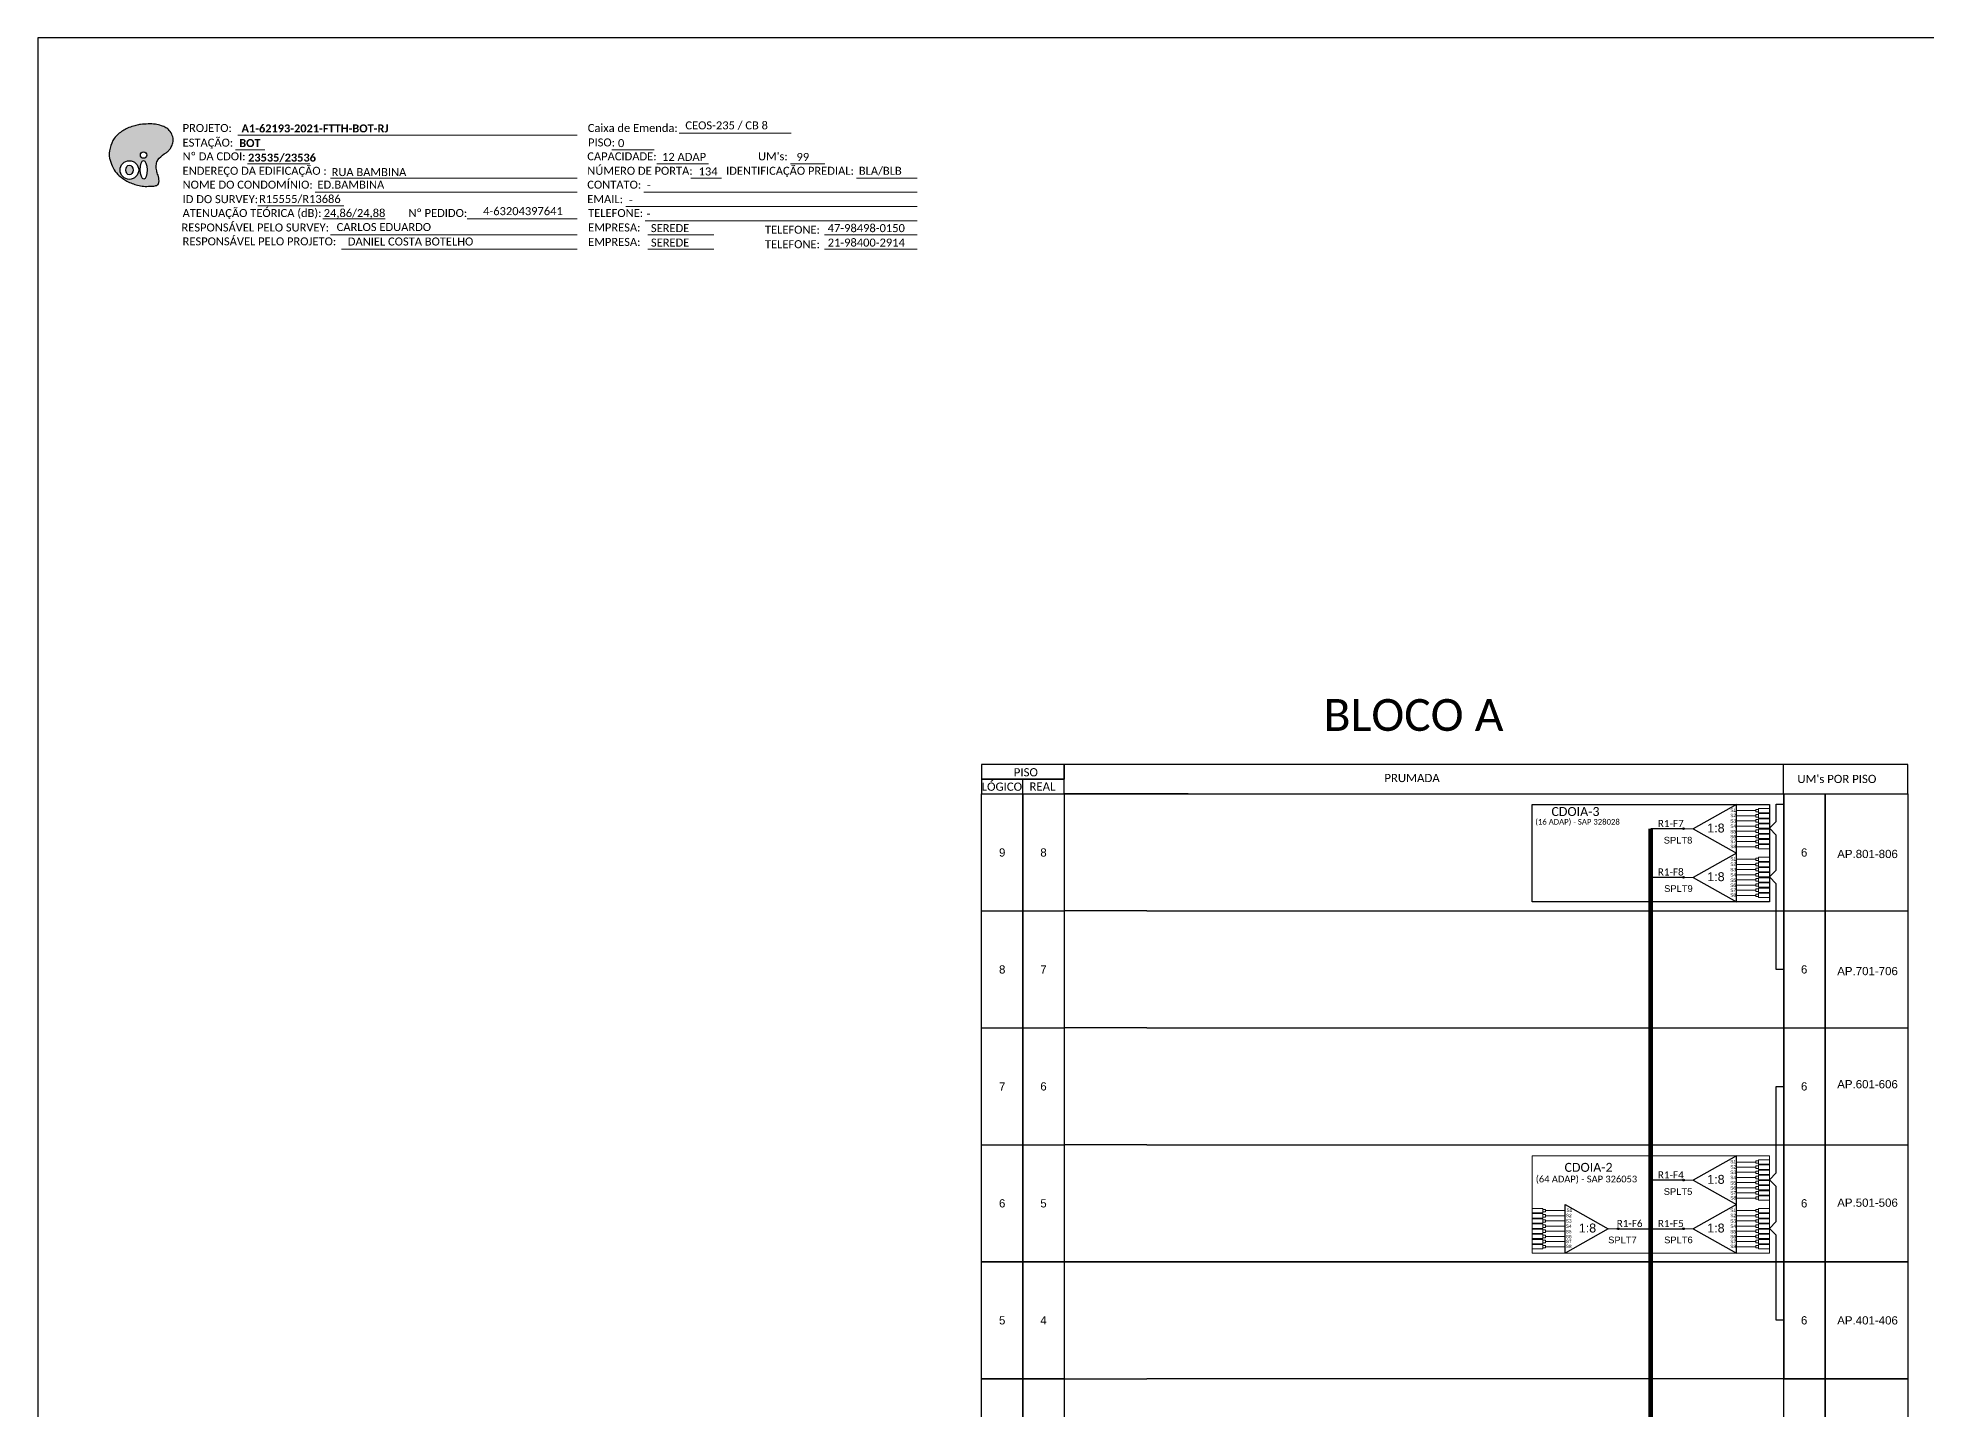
# Paper-space layout 'CDOI-23535-23536' of a CAD drawing. Extents: x 1042 to 2895, y 14 to 608.
# Drawn here: x 2056.8 to 2479.8, y 300.8 to 607.9 of the extents above; entities that cross this region are included whole.
import ezdxf
from ezdxf.enums import TextEntityAlignment as Align

# ---------------------------------------------------------------- set-up
doc = ezdxf.new("R2010")
doc.units = ezdxf.units.DM
doc.header["$MEASUREMENT"] = 0
doc.header["$PDMODE"] = 33
doc.header["$PDSIZE"] = 1e-05
doc.layers.add('cerco área', color=2, linetype='Continuous')
doc.styles.add('ARIAL', font='arial.ttf')
doc.styles.add('WMF-Calibri0', font='calibri.ttf')
doc.styles.add('WMF-Calibri1', font='calibrib.ttf')

# ---------------------------------------------------------------- blocks, each defined once
blk = doc.blocks.new('LEG_64ADAP_ESQ')
blk.add_point((0, 0))
at = {"color": 1, "style": 'WMF-Calibri0', "flags": 4}
blk.add_attdef('CDO', (-4.08, -3.61), '', height=2, dxfattribs=at)
blk.add_attdef('MODELO', text='', height=1.5, dxfattribs=at).set_placement((-1.47, -5.97), align=Align.CENTER)
blk = doc.blocks.new('SPLITTER_')
blk.add_point((0, 0))
at = {"style": 'ARIAL', "flags": 4}
blk.add_attdef('SPLT', (0, -3.26), '', height=1.5, dxfattribs=at)
blk = doc.blocks.new('OI')
h = blk.add_hatch(color=40)
edge = h.paths.add_edge_path()
edge.add_spline(control_points=[(4.35, -0.67), (3.92, -0.99), (3.26, -1.5), (2.81, -2.59), (2.9, -3.5), (3.06, -4.27), (3.31, -4.85), (3.37, -5.39), (3.4, -5.88), (3.2, -6.4), (2.54, -6.61), (1.65, -6.63), (0.55, -6.67), (-0.56, -6.42), (-1.61, -6.14), (-2.77, -5.61), (-3.92, -4.77), (-4.89, -3.7), (-5.34, -2.65), (-5.6, -1.94), (-5.85, -0.96), (-5.71, 0.47), (-5.1, 2.02), (-4.14, 3.02), (-3.3, 3.61), (-2.37, 4.16), (-1.36, 4.44), (-0.56, 4.7), (0.79, 4.85), (2.24, 4.97), (3.79, 4.57), (4.67, 4.21), (5.44, 3.65), (5.76, 2.99), (6.03, 2.21), (6.01, 1.46), (5.72, 0.64), (5.31, 0.08), (4.88, -0.38), (4.51, -0.55), (4.35, -0.67)], knot_values=[0, 0, 0, 0, 1.60434, 2.417191, 3.427595, 4.282808, 4.776746, 5.304182, 5.888771, 6.258406, 6.858137, 7.79129, 8.986195, 10.124242, 11.187857, 12.242908, 13.953784, 15.414161, 16.515391, 17.349188, 17.675853, 19.552021, 21.515531, 22.568638, 23.63245, 24.621084, 25.782718, 26.745347, 27.142653, 29.870543, 31.004649, 31.921532, 32.709589, 33.801391, 34.042471, 35.192333, 35.971461, 36.628871, 37.254359, 37.836911, 37.836911, 37.836911, 37.836911], degree=3, periodic=0)
h.paths.add_polyline_path([(1.13, -0.87, -1), (-0.04, -0.87, -1)], flags=16)
edge = h.paths.add_edge_path(flags=16)
edge.add_ellipse((0.56, -3.59), major_axis=(-0.02, 1.71), ratio=0.361305, start_angle=0, end_angle=360)
h.paths.add_polyline_path([(-0.36, -3.62, -1), (-3.8, -3.62, -1)], flags=16)
edge = h.paths.add_edge_path(flags=0)
edge.add_ellipse((-2.08, -3.62), major_axis=(0, 0.885), ratio=0.758294, start_angle=0, end_angle=360)
at = {"color": 40}
for centre, radius in [((-2.08, -3.62), 1.72), ((0.54, -0.87), 0.587)]:
    blk.add_circle(centre, radius, dxfattribs=at)
blk.add_ellipse((-2.08, -3.62), major_axis=(0, 0.885), ratio=0.758294, start_param=-3.141592653589792, end_param=3.141592653589792, dxfattribs=at)
blk.add_ellipse((0.56, -3.59), major_axis=(-0.02, 1.71), ratio=0.361305, dxfattribs=at)
at = {"color": 40, "start_tangent": (-0.800898, -0.598801), "end_tangent": (-0.800898, -0.598801)}
blk.add_spline([(4.35, -0.67), (3.2, -1.78), (2.9, -2.54), (2.92, -3.55), (3.12, -4.38), (3.28, -4.85), (3.37, -5.37), (3.35, -5.95), (3.2, -6.29), (2.66, -6.55), (1.73, -6.63), (0.54, -6.62), (-0.58, -6.41), (-1.6, -6.11), (-2.56, -5.67), (-3.95, -4.67), (-4.89, -3.56), (-5.37, -2.56), (-5.64, -1.78), (-5.72, -1.46), (-5.63, 0.42), (-4.84, 2.22), (-4.13, 2.99), (-3.27, 3.62), (-2.4, 4.09), (-1.3, 4.47), (-0.37, 4.72), (0.02, 4.77), (2.75, 4.8), (3.85, 4.53), (4.69, 4.16), (5.31, 3.68), (5.85, 2.73), (5.93, 2.5), (5.94, 1.35), (5.67, 0.62), (5.29, 0.08), (4.84, -0.36), (4.35, -0.67)], degree=3, dxfattribs=at)

psp = doc.layouts.new('CDOI-23535-23536')

# ---------------------------------------------------------------- hatches: boundary and pattern name
h = psp.add_hatch(color=3)
h.dxf.hatch_style = 1
edge = h.paths.add_edge_path()
edge.add_arc((2425.39, 430.81), 0.205, 0, 360)
h = psp.add_hatch(color=3)
h.dxf.hatch_style = 1
edge = h.paths.add_edge_path()
edge.add_arc((2425.39, 419.91), 0.205, 0, 360)
h = psp.add_hatch(color=3)
h.dxf.hatch_style = 1
edge = h.paths.add_edge_path()
edge.add_arc((2425.39, 352.12), 0.205, 0, 360)
h = psp.add_hatch(color=3)
h.dxf.hatch_style = 1
edge = h.paths.add_edge_path()
edge.add_arc((2410.79, 341.22), 0.205, 0, 360)
h = psp.add_hatch(color=3)
h.dxf.hatch_style = 1
edge = h.paths.add_edge_path()
edge.add_arc((2425.39, 341.22), 0.205, 0, 360)

# ---------------------------------------------------------------- linework, layer by layer
at = {"color": 0}
for p, q in [((2268.19, 438.58), (2277.44, 438.58)), ((2268.19, 412.39), (2268.19, 438.58)), ((2268.19, 438.58), (2277.44, 438.58)), ((2277.44, 438.58), (2277.44, 412.39)), ((2277.44, 438.58), (2286.7, 438.58)), ((2277.44, 412.39), (2277.44, 438.58)), ((2277.44, 438.58), (2286.7, 438.58)), ((2286.7, 438.58), (2286.7, 412.39)), ((2305.22, 438.58), (2286.7, 438.58)), ((2286.7, 438.58), (2286.7, 412.39)), ((2305.22, 438.58), (2286.7, 438.58)), ((2314.48, 438.58), (2305.22, 438.58)), ((2314.48, 438.58), (2305.22, 438.58)), ((2314.48, 438.58), (2447.86, 438.58)), ((2314.48, 438.58), (2447.86, 438.58)), ((2447.86, 438.58), (2447.86, 412.39)), ((2447.86, 438.58), (2457.12, 438.58)), ((2447.86, 412.39), (2447.86, 438.58)), ((2447.86, 438.58), (2457.12, 438.58)), ((2457.12, 438.58), (2475.64, 438.58)), ((2457.12, 412.39), (2457.12, 438.58)), ((2457.12, 438.58), (2457.12, 412.39)), ((2457.12, 438.58), (2475.64, 438.58)), ((2475.64, 438.58), (2475.64, 412.39)), ((2268.19, 412.39), (2277.44, 412.39)), ((2268.19, 386.19), (2268.19, 412.39)), ((2277.44, 412.39), (2277.44, 386.19)), ((2277.44, 412.39), (2286.7, 412.39)), ((2277.44, 386.19), (2277.44, 412.39)), ((2286.7, 412.39), (2286.7, 386.19)), ((2305.22, 412.39), (2286.7, 412.39)), ((2286.7, 412.39), (2286.7, 386.19)), ((2305.22, 412.39), (2447.86, 412.39)), ((2447.86, 412.39), (2447.86, 386.19)), ((2447.86, 412.39), (2457.12, 412.39)), ((2447.86, 386.19), (2447.86, 412.39)), ((2457.12, 412.39), (2475.64, 412.39)), ((2457.12, 386.19), (2457.12, 412.39)), ((2457.12, 412.39), (2457.12, 386.19)), ((2475.64, 412.39), (2475.64, 384.7)), ((2268.19, 386.19), (2277.44, 386.19)), ((2268.19, 360), (2268.19, 386.19)), ((2277.44, 386.19), (2277.44, 360)), ((2277.44, 386.19), (2286.7, 386.19)), ((2277.44, 360), (2277.44, 386.19)), ((2286.7, 386.19), (2286.7, 360)), ((2305.22, 386.19), (2286.7, 386.19)), ((2286.7, 386.19), (2286.7, 360)), ((2305.22, 386.19), (2447.86, 386.19)), ((2447.86, 386.19), (2447.86, 360)), ((2447.86, 386.19), (2457.12, 386.19)), ((2447.86, 360), (2447.86, 386.19)), ((2457.12, 386.19), (2475.64, 386.19)), ((2457.12, 360), (2457.12, 386.19)), ((2457.12, 386.19), (2457.12, 360)), ((2475.64, 384.7), (2475.64, 358.51)), ((2268.19, 360), (2277.44, 360)), ((2268.19, 333.8), (2268.19, 360)), ((2277.44, 360), (2277.44, 333.8)), ((2277.44, 360), (2286.7, 360)), ((2277.44, 333.8), (2277.44, 360)), ((2286.7, 360), (2286.7, 333.8)), ((2305.22, 360), (2286.7, 360)), ((2286.7, 360), (2286.7, 333.8)), ((2305.22, 360), (2447.86, 360)), ((2447.86, 360), (2447.86, 333.8)), ((2447.86, 360), (2457.12, 360)), ((2447.86, 333.8), (2447.86, 360)), ((2457.12, 360), (2475.64, 360)), ((2457.12, 333.8), (2457.12, 360)), ((2457.12, 360), (2457.12, 333.8)), ((2475.64, 358.51), (2475.64, 332.31)), ((2268.19, 333.8), (2277.44, 333.8)), ((2268.19, 307.61), (2268.19, 333.8)), ((2277.44, 333.8), (2268.19, 333.8)), ((2277.44, 333.8), (2277.44, 307.61)), ((2277.44, 333.8), (2286.7, 333.8)), ((2277.44, 307.61), (2277.44, 333.8)), ((2286.7, 333.8), (2277.44, 333.8)), ((2286.7, 333.8), (2286.7, 307.61)), ((2305.22, 333.8), (2286.7, 333.8)), ((2286.7, 333.8), (2286.7, 307.61)), ((2286.7, 333.8), (2305.22, 333.8)), ((2305.22, 333.8), (2447.86, 333.8)), ((2447.86, 333.8), (2305.22, 333.8)), ((2447.86, 333.8), (2447.86, 307.61)), ((2447.86, 333.8), (2457.12, 333.8)), ((2447.86, 307.61), (2447.86, 333.8)), ((2457.12, 333.8), (2447.86, 333.8)), ((2457.12, 333.8), (2475.64, 333.8)), ((2457.12, 307.61), (2457.12, 333.8)), ((2457.12, 333.8), (2457.12, 307.61)), ((2475.64, 333.8), (2457.12, 333.8)), ((2475.64, 332.31), (2475.64, 306.12)), ((2277.44, 307.61), (2268.19, 307.61)), ((2286.7, 307.61), (2277.44, 307.61)), ((2286.7, 307.61), (2305.22, 307.61)), ((2447.86, 307.61), (2305.22, 307.61)), ((2457.12, 307.61), (2447.86, 307.61)), ((2475.64, 307.61), (2457.12, 307.61))]:
    psp.add_line(p, q, dxfattribs=at)
for points in [[(2056.8, 13.95), (2895.36, 13.95), (2895.36, 607.95), (2056.8, 607.95), (2056.8, 13.95)], [(2286.7, 438.58), (2475.64, 438.58), (2475.64, 445.16), (2286.7, 445.16), (2286.7, 445.16), (2286.7, 441.87)], [(2447.85, 438.58), (2447.85, 445.16)], [(2277.44, 438.58), (2277.44, 441.87)]]:
    psp.add_lwpolyline(points)
at = {"color": 7, "lineweight": 0}
for points in [[(2101.64, 586.1), (2177.61, 586.1)], [(2200.45, 586.59), (2225.58, 586.59)], [(2101.12, 582.82), (2107.67, 582.82)], [(2103.78, 579.75), (2117.73, 579.75)], [(2185.41, 582.86), (2194.89, 582.86)], [(2195.46, 579.75), (2207.07, 579.75)], [(2225.4, 579.75), (2233.06, 579.75)], [(2122.35, 576.52), (2177.61, 576.52)], [(2203.04, 576.52), (2209.98, 576.52)], [(2240.21, 576.52), (2253.77, 576.52)], [(2118.94, 573.4), (2177.61, 573.4)], [(2192.57, 573.4), (2253.8, 573.4)], [(2106.1, 570.34), (2125.34, 570.34)], [(2120.64, 567.37), (2134.58, 567.37)], [(2152.97, 567.38), (2177.46, 567.38)], [(2153.47, 567.38), (2177.62, 567.38)], [(2188.53, 570.17), (2253.8, 570.17)], [(2192.82, 566.93), (2253.8, 566.93)], [(2122.35, 563.82), (2177.61, 563.82)], [(2193.43, 563.82), (2208.22, 563.82)], [(2233.03, 563.82), (2253.8, 563.82)], [(2124.84, 560.58), (2177.61, 560.58)], [(2193.43, 560.58), (2208.22, 560.58)], [(2233.03, 560.58), (2253.8, 560.58)]]:
    psp.add_lwpolyline(points, dxfattribs=at)
for points in [[(2268.19, 441.87), (2286.7, 441.87), (2286.7, 445.16), (2268.19, 445.16)], [(2268.19, 438.58), (2286.7, 438.58), (2286.7, 441.87), (2268.19, 441.87)]]:
    psp.add_lwpolyline(points, close=True)
at = {"color": 1}
for points in [[(2444.65, 414.46), (2444.65, 414.46), (2444.65, 414.46), (2391.52, 414.46), (2391.52, 436.26), (2391.52, 436.26)], [(2437.28, 436.26), (2427.61, 430.81), (2437.28, 425.36), (2437.28, 436.26)], [(2437.28, 425.36), (2427.61, 419.91), (2437.28, 414.46), (2437.28, 425.36)], [(2437.28, 357.57), (2427.61, 352.12), (2437.28, 346.67), (2437.28, 357.57)], [(2398.89, 346.67), (2408.55, 341.22), (2398.89, 335.77), (2398.89, 346.67)], [(2437.28, 346.67), (2427.61, 341.22), (2437.28, 335.77), (2437.28, 346.67)]]:
    psp.add_lwpolyline(points, dxfattribs=at)
psp.add_lwpolyline([(2391.52, 436.26), (2444.65, 436.26), (2444.65, 414.46), (2391.52, 414.46)], close=True, dxfattribs=at)
at = {"color": 3}
for points in [[(2446.21, 422.66), (2446.21, 422.66), (2446.21, 429.38), (2444.65, 430.89), (2446.21, 432.4), (2446.21, 436.3), (2447.87, 436.3)], [(2447.86, 399.29), (2446.21, 399.29), (2446.21, 418.49), (2444.65, 420), (2446.21, 421.5), (2446.21, 422.66)], [(2446.21, 343.97), (2446.21, 343.97), (2446.21, 350.69), (2444.65, 352.2), (2446.21, 353.71), (2446.21, 373.09), (2447.86, 373.09)], [(2447.86, 320.7), (2446.21, 320.7), (2446.21, 339.8), (2444.65, 341.3), (2446.21, 342.81), (2446.21, 343.97)]]:
    psp.add_lwpolyline(points, dxfattribs=at)
at = {"color": 3, "lineweight": 0}
for points in [[(2441.65, 434.85), (2437.28, 434.85)], [(2437.28, 433.69), (2441.65, 433.69)], [(2437.28, 432.54), (2441.65, 432.54)], [(2442.23, 435.34), (2442.23, 434.35)], [(2442.23, 435.34), (2444.65, 435.34)], [(2442.23, 434.35), (2444.65, 434.35)], [(2442.23, 434.19), (2442.23, 433.2)], [(2442.23, 434.19), (2444.65, 434.19)], [(2442.23, 433.2), (2444.65, 433.2)], [(2442.23, 433.03), (2442.23, 432.05)], [(2442.23, 433.03), (2444.65, 433.03)], [(2442.23, 432.05), (2444.65, 432.05)], [(2442.23, 431.88), (2442.23, 430.89)], [(2442.23, 431.88), (2444.65, 431.88)], [(2437.28, 431.39), (2441.65, 431.39)], [(2437.28, 430.23), (2441.65, 430.23)], [(2437.28, 429.08), (2441.65, 429.08)], [(2437.28, 427.93), (2441.65, 427.93)], [(2442.23, 430.89), (2444.65, 430.89)], [(2442.23, 430.73), (2442.23, 429.74)], [(2442.23, 430.73), (2444.65, 430.73)], [(2442.23, 429.74), (2444.65, 429.74)], [(2442.23, 429.57), (2442.23, 428.59)], [(2442.23, 429.57), (2444.65, 429.57)], [(2442.23, 428.59), (2444.65, 428.59)], [(2442.23, 428.42), (2442.23, 427.43)], [(2442.23, 428.42), (2444.65, 428.42)], [(2442.23, 427.43), (2444.65, 427.43)], [(2442.23, 427.27), (2442.23, 426.28)], [(2442.23, 427.27), (2444.65, 427.27)], [(2437.28, 426.77), (2441.65, 426.77)], [(2441.65, 423.95), (2437.28, 423.95)], [(2442.23, 426.28), (2444.65, 426.28)], [(2442.23, 424.44), (2442.23, 423.46)], [(2442.23, 424.44), (2444.65, 424.44)], [(2442.23, 423.46), (2444.65, 423.46)], [(2442.23, 423.29), (2442.23, 422.3)], [(2442.23, 423.29), (2444.65, 423.29)], [(2437.28, 422.8), (2441.65, 422.8)], [(2437.28, 421.64), (2441.65, 421.64)], [(2437.28, 420.49), (2441.65, 420.49)], [(2437.28, 419.34), (2441.65, 419.34)], [(2442.23, 422.3), (2444.65, 422.3)], [(2442.23, 422.14), (2442.23, 421.15)], [(2442.23, 422.14), (2444.65, 422.14)], [(2442.23, 421.15), (2444.65, 421.15)], [(2442.23, 420.98), (2442.23, 420)], [(2442.23, 420.98), (2444.65, 420.98)], [(2442.23, 420), (2444.65, 420)], [(2442.23, 419.83), (2442.23, 418.84)], [(2442.23, 419.83), (2444.65, 419.83)], [(2442.23, 418.84), (2444.65, 418.84)], [(2437.28, 418.18), (2441.65, 418.18)], [(2437.28, 417.03), (2441.65, 417.03)], [(2437.28, 415.88), (2441.65, 415.88)], [(2442.23, 418.68), (2442.23, 417.69)], [(2442.23, 418.68), (2444.65, 418.68)], [(2442.23, 417.69), (2444.65, 417.69)], [(2442.23, 417.52), (2442.23, 416.54)], [(2442.23, 417.52), (2444.65, 417.52)], [(2442.23, 416.54), (2444.65, 416.54)], [(2442.23, 416.37), (2442.23, 415.38)], [(2442.23, 416.37), (2444.65, 416.37)], [(2442.23, 415.38), (2444.65, 415.38)], [(2441.65, 356.15), (2437.28, 356.15)], [(2442.23, 356.65), (2442.23, 355.66)], [(2442.23, 356.65), (2444.65, 356.65)], [(2442.23, 355.66), (2444.65, 355.66)], [(2442.23, 355.49), (2442.23, 354.51)], [(2442.23, 355.49), (2444.65, 355.49)], [(2437.28, 355), (2441.65, 355)], [(2437.28, 353.85), (2441.65, 353.85)], [(2437.28, 352.69), (2441.65, 352.69)], [(2437.28, 351.54), (2441.65, 351.54)], [(2442.23, 354.51), (2444.65, 354.51)], [(2442.23, 354.34), (2442.23, 353.35)], [(2442.23, 354.34), (2444.65, 354.34)], [(2442.23, 353.35), (2444.65, 353.35)], [(2442.23, 353.19), (2442.23, 352.2)], [(2442.23, 353.19), (2444.65, 353.19)], [(2442.23, 352.2), (2444.65, 352.2)], [(2442.23, 352.04), (2442.23, 351.05)], [(2442.23, 352.04), (2444.65, 352.04)], [(2437.28, 350.39), (2441.65, 350.39)], [(2437.28, 349.24), (2441.65, 349.24)], [(2437.28, 348.08), (2441.65, 348.08)], [(2442.23, 351.05), (2444.65, 351.05)], [(2442.23, 350.88), (2442.23, 349.9)], [(2442.23, 350.88), (2444.65, 350.88)], [(2442.23, 349.9), (2444.65, 349.9)], [(2442.23, 349.73), (2442.23, 348.74)], [(2442.23, 349.73), (2444.65, 349.73)], [(2442.23, 348.74), (2444.65, 348.74)], [(2442.23, 348.58), (2442.23, 347.59)], [(2442.23, 348.58), (2444.65, 348.58)], [(2442.23, 347.59), (2444.65, 347.59)], [(2393.93, 345.75), (2391.52, 345.75)], [(2393.93, 344.76), (2391.52, 344.76)], [(2393.93, 344.6), (2391.52, 344.6)], [(2393.93, 343.61), (2391.52, 343.61)], [(2393.93, 343.44), (2391.52, 343.44)], [(2393.93, 345.75), (2393.93, 344.76)], [(2393.93, 344.6), (2393.93, 343.61)], [(2393.93, 343.44), (2393.93, 342.46)], [(2394.51, 345.26), (2398.89, 345.26)], [(2398.89, 344.1), (2394.51, 344.1)], [(2398.89, 342.95), (2394.51, 342.95)], [(2441.65, 345.26), (2437.28, 345.26)], [(2437.28, 344.1), (2441.65, 344.1)], [(2437.28, 342.95), (2441.65, 342.95)], [(2442.23, 345.75), (2442.23, 344.76)], [(2442.23, 345.75), (2444.65, 345.75)], [(2442.23, 344.76), (2444.65, 344.76)], [(2442.23, 344.6), (2442.23, 343.61)], [(2442.23, 344.6), (2444.65, 344.6)], [(2442.23, 343.61), (2444.65, 343.61)], [(2442.23, 343.44), (2442.23, 342.46)], [(2442.23, 343.44), (2444.65, 343.44)], [(2393.93, 342.46), (2391.52, 342.46)], [(2393.93, 342.29), (2391.52, 342.29)], [(2393.93, 341.3), (2391.52, 341.3)], [(2393.93, 341.14), (2391.52, 341.14)], [(2393.93, 340.15), (2391.52, 340.15)], [(2393.93, 339.99), (2391.52, 339.99)], [(2393.93, 339), (2391.52, 339)], [(2393.93, 338.83), (2391.52, 338.83)], [(2393.93, 342.29), (2393.93, 341.3)], [(2393.93, 341.14), (2393.93, 340.15)], [(2393.93, 339.99), (2393.93, 339)], [(2393.93, 338.83), (2393.93, 337.85)], [(2398.89, 341.8), (2394.51, 341.8)], [(2398.89, 340.65), (2394.51, 340.65)], [(2398.89, 339.49), (2394.51, 339.49)], [(2437.28, 341.8), (2441.65, 341.8)], [(2437.28, 340.65), (2441.65, 340.65)], [(2437.28, 339.49), (2441.65, 339.49)], [(2442.23, 342.46), (2444.65, 342.46)], [(2442.23, 342.29), (2442.23, 341.3)], [(2442.23, 342.29), (2444.65, 342.29)], [(2442.23, 341.3), (2444.65, 341.3)], [(2442.23, 341.14), (2442.23, 340.15)], [(2442.23, 341.14), (2444.65, 341.14)], [(2442.23, 340.15), (2444.65, 340.15)], [(2442.23, 339.99), (2442.23, 339)], [(2442.23, 339.99), (2444.65, 339.99)], [(2442.23, 339), (2444.65, 339)], [(2442.23, 338.83), (2442.23, 337.85)], [(2442.23, 338.83), (2444.65, 338.83)], [(2393.93, 337.85), (2391.52, 337.85)], [(2393.93, 337.68), (2391.52, 337.68)], [(2393.93, 337.68), (2393.93, 336.69)], [(2398.89, 338.34), (2394.51, 338.34)], [(2398.89, 337.19), (2394.51, 337.19)], [(2437.28, 338.34), (2441.65, 338.34)], [(2437.28, 337.19), (2441.65, 337.19)], [(2442.23, 337.85), (2444.65, 337.85)], [(2442.23, 337.68), (2442.23, 336.69)], [(2442.23, 337.68), (2444.65, 337.68)], [(2442.23, 336.69), (2444.65, 336.69)]]:
    psp.add_lwpolyline(points, dxfattribs=at)
for points in [[(2441.65, 435.13), (2442.23, 435.13), (2442.23, 434.56), (2441.65, 434.56)], [(2441.65, 433.98), (2442.23, 433.98), (2442.23, 433.41), (2441.65, 433.41)], [(2441.65, 432.83), (2442.23, 432.83), (2442.23, 432.25), (2441.65, 432.25)], [(2441.65, 431.67), (2442.23, 431.67), (2442.23, 431.1), (2441.65, 431.1)], [(2441.65, 430.52), (2442.23, 430.52), (2442.23, 429.95), (2441.65, 429.95)], [(2441.65, 429.37), (2442.23, 429.37), (2442.23, 428.79), (2441.65, 428.79)], [(2441.65, 428.21), (2442.23, 428.21), (2442.23, 427.64), (2441.65, 427.64)], [(2441.65, 427.06), (2442.23, 427.06), (2442.23, 426.49), (2441.65, 426.49)], [(2441.65, 424.24), (2442.23, 424.24), (2442.23, 423.66), (2441.65, 423.66)], [(2441.65, 423.08), (2442.23, 423.08), (2442.23, 422.51), (2441.65, 422.51)], [(2441.65, 421.93), (2442.23, 421.93), (2442.23, 421.36), (2441.65, 421.36)], [(2441.65, 420.78), (2442.23, 420.78), (2442.23, 420.2), (2441.65, 420.2)], [(2441.65, 419.62), (2442.23, 419.62), (2442.23, 419.05), (2441.65, 419.05)], [(2441.65, 418.47), (2442.23, 418.47), (2442.23, 417.9), (2441.65, 417.9)], [(2441.65, 417.32), (2442.23, 417.32), (2442.23, 416.74), (2441.65, 416.74)], [(2441.65, 416.16), (2442.23, 416.16), (2442.23, 415.59), (2441.65, 415.59)], [(2441.65, 356.44), (2442.23, 356.44), (2442.23, 355.87), (2441.65, 355.87)], [(2441.65, 355.29), (2442.23, 355.29), (2442.23, 354.71), (2441.65, 354.71)], [(2441.65, 354.13), (2442.23, 354.13), (2442.23, 353.56), (2441.65, 353.56)], [(2441.65, 352.98), (2442.23, 352.98), (2442.23, 352.41), (2441.65, 352.41)], [(2441.65, 351.83), (2442.23, 351.83), (2442.23, 351.26), (2441.65, 351.26)], [(2441.65, 350.68), (2442.23, 350.68), (2442.23, 350.1), (2441.65, 350.1)], [(2441.65, 349.52), (2442.23, 349.52), (2442.23, 348.95), (2441.65, 348.95)], [(2441.65, 348.37), (2442.23, 348.37), (2442.23, 347.8), (2441.65, 347.8)], [(2394.51, 345.54), (2393.93, 345.54), (2393.93, 344.97), (2394.51, 344.97)], [(2394.51, 344.39), (2393.93, 344.39), (2393.93, 343.82), (2394.51, 343.82)], [(2394.51, 343.24), (2393.93, 343.24), (2393.93, 342.66), (2394.51, 342.66)], [(2441.65, 345.54), (2442.23, 345.54), (2442.23, 344.97), (2441.65, 344.97)], [(2441.65, 344.39), (2442.23, 344.39), (2442.23, 343.82), (2441.65, 343.82)], [(2441.65, 343.24), (2442.23, 343.24), (2442.23, 342.66), (2441.65, 342.66)], [(2394.51, 342.08), (2393.93, 342.08), (2393.93, 341.51), (2394.51, 341.51)], [(2394.51, 340.93), (2393.93, 340.93), (2393.93, 340.36), (2394.51, 340.36)], [(2394.51, 339.78), (2393.93, 339.78), (2393.93, 339.21), (2394.51, 339.21)], [(2394.51, 338.63), (2393.93, 338.63), (2393.93, 338.05), (2394.51, 338.05)], [(2441.65, 342.08), (2442.23, 342.08), (2442.23, 341.51), (2441.65, 341.51)], [(2441.65, 340.93), (2442.23, 340.93), (2442.23, 340.36), (2441.65, 340.36)], [(2441.65, 339.78), (2442.23, 339.78), (2442.23, 339.21), (2441.65, 339.21)], [(2441.65, 338.63), (2442.23, 338.63), (2442.23, 338.05), (2441.65, 338.05)], [(2394.51, 337.47), (2393.93, 337.47), (2393.93, 336.9), (2394.51, 336.9)], [(2441.65, 337.47), (2442.23, 337.47), (2442.23, 336.9), (2441.65, 336.9)]]:
    psp.add_lwpolyline(points, close=True, dxfattribs=at)
at = {"color": 5, "const_width": 1}
for points in [[(2418.08, 341.22), (2418.08, 430.81)], [(2418.08, 341.22), (2418.08, 197.81)]]:
    psp.add_lwpolyline(points, dxfattribs=at)
at = {"color": 5}
for points in [[(2425.18, 430.81), (2418.08, 430.81)], [(2425.18, 419.91), (2418.08, 419.91)], [(2425.39, 352.12), (2418.08, 352.12)], [(2410.78, 341.22), (2425.39, 341.22)]]:
    psp.add_lwpolyline(points, dxfattribs=at)
at = {"color": 1, "lineweight": 0}
for points in [[(2427.61, 430.81), (2425.39, 430.81)], [(2427.61, 419.91), (2425.39, 419.91)], [(2427.61, 352.12), (2425.39, 352.12)], [(2408.55, 341.22), (2410.78, 341.22)], [(2427.61, 341.22), (2425.39, 341.22)]]:
    psp.add_lwpolyline(points, dxfattribs=at)
psp.add_lwpolyline([(2391.52, 357.57), (2444.65, 357.57), (2444.65, 335.77), (2391.52, 335.77)], close=True, dxfattribs=at)
at = {"color": 0}
for points in [[(2268.19, 307.61), (2277.44, 307.61), (2277.44, 281.41), (2268.19, 281.41)], [(2277.44, 307.61), (2286.7, 307.61), (2286.7, 281.41), (2277.44, 281.41)], [(2447.86, 307.61), (2457.12, 307.61), (2457.12, 281.41), (2447.86, 281.41)], [(2457.12, 307.61), (2475.64, 307.61), (2475.64, 281.41), (2457.12, 281.41)]]:
    psp.add_lwpolyline(points, close=True, dxfattribs=at)
at = {"color": 3}
for centre in [(2425.39, 430.81), (2425.39, 419.91), (2425.39, 352.12), (2410.79, 341.22), (2425.39, 341.22)]:
    psp.add_circle(centre, 0.205, dxfattribs=at)
for p in [(2427.61, 430.81), (2427.61, 352.12), (2408.55, 341.22)]:
    psp.add_point(p)
at = {"layer": 'cerco área', "color": 3, "lineweight": 0}
psp.add_lwpolyline([(2393.93, 336.68), (2391.52, 336.68)], dxfattribs=at)

# ---------------------------------------------------------------- block references
at = {"color": 7, "xscale": 1.213923925163967, "yscale": 1.213923925163967, "zscale": 1.213923925163967, "rotation": 0.1532896023949059}
psp.add_blockref('OI', (2079.83, 582.73), dxfattribs=at)
ref = psp.add_blockref('SPLITTER_', (2427.61, 419.91), dxfattribs=dict(xscale=-1))
ref.add_attrib('SPLT', 'SPLT9', (2421.08, 416.65), dxfattribs={"height": 1.5, "style": 'ARIAL'})
ref = psp.add_blockref('LEG_64ADAP_ESQ', (2405.16, 357.57))
ref.add_attrib('CDO', 'CDOIA-2', (2398.77, 353.96), dxfattribs={"color": 1, "height": 2, "style": 'WMF-Calibri0'})
ref.add_attrib('MODELO', '(64 ADAP) - SAP 326053', dxfattribs={"color": 1, "height": 1.5, "style": 'WMF-Calibri0'}).set_placement((2403.68, 351.59), align=Align.CENTER)
ref = psp.add_blockref('SPLITTER_', (2427.61, 341.22), dxfattribs=dict(xscale=-1))
ref.add_attrib('SPLT', 'SPLT6', (2421.08, 337.96), dxfattribs={"height": 1.5, "style": 'ARIAL'})

# ---------------------------------------------------------------- texts
at = {"color": 7, "lineweight": 0, "style": 'WMF-Calibri0'}
for s, height, p in [('PROJETO:', 1.793, (2089.24, 586.85)), ('Caixa de Emenda:', 1.7927, (2179.99, 586.85)), ('ESTAÇÃO:', 1.793, (2089.24, 583.57)), ('PISO:', 1.793, (2180.06, 583.61)), ('Nº DA CDOI:', 1.7927, (2089.24, 580.5)), ('CAPACIDADE:', 1.7927, (2179.88, 580.5)), ('NÚMERO DE PORTA:', 1.7927, (2179.88, 577.26)), ("UM's:", 1.793, (2218.13, 580.5)), ('ENDEREÇO DA EDIFICAÇÃO :', 1.7927, (2089.24, 577.26)), ('NOME DO CONDOMÍNIO:', 1.7927, (2089.24, 574.15)), ('ED.BAMBINA', 1.793, (2119.45, 574.15)), ('CONTATO:', 1.793, (2179.88, 574.15)), ('IDENTIFICAÇÃO PREDIAL:', 1.7927, (2210.97, 577.26)), ('BLA/BLB', 1.793, (2240.71, 577.26)), ('ID DO SURVEY:', 1.7927, (2089.24, 570.91)), ('EMAIL:', 1.793, (2179.88, 570.91)), ('RESPONSÁVEL PELO SURVEY:', 1.7927, (2088.99, 564.56)), ('ATENUAÇÃO TEÓRICA (dB):', 1.7927, (2089.24, 567.8)), ('24,86/24,88  ', 1.7927, (2120.85, 567.8)), ('Nº PEDIDO:', 1.793, (2139.82, 567.81)), ('TELEFONE:', 1.793, (2180.07, 567.8)), ('RESPONSÁVEL PELO PROJETO:', 1.7927, (2089.24, 561.45)), ('EMPRESA:', 1.793, (2180.07, 564.56)), ('EMPRESA:', 1.793, (2180.07, 561.33)), ('TELEFONE:', 1.793, (2219.67, 564.06)), ('TELEFONE:', 1.793, (2219.67, 560.82))]:
    psp.add_text(s, height=height, dxfattribs=at).set_placement(p)
at = {"color": 7, "linetype": 'Continuous'}
for s, height, style, p in [('A1-62193-2021-FTTH-BOT-RJ', 1.7927, 'WMF-Calibri1', (2102.43, 586.75)), ('CEOS-235 / CB 8', 1.7927, 'WMF-Calibri0', (2201.85, 587.43)), ('BOT', 1.793, 'WMF-Calibri1', (2101.92, 583.47)), ('0', 1.79, 'WMF-Calibri0', (2186.76, 583.46)), ('12 ADAP', 1.793, 'WMF-Calibri0', (2196.63, 580.37)), ('99', 1.793, 'WMF-Calibri0', (2226.75, 580.35)), ('RUA BAMBINA ', 1.7927, 'WMF-Calibri0', (2122.62, 576.97)), ('134 ', 1.793, 'WMF-Calibri0', (2204.82, 577.11)), ('R15555/R13686', 1.7927, 'WMF-Calibri0', (2106.37, 570.95)), ('-', 1.79, 'WMF-Calibri0', (2189.23, 570.76)), ('-', 1.79, 'WMF-Calibri0', (2193.26, 574.03)), ('-', 1.79, 'WMF-Calibri0', (2193.18, 567.64)), ('CARLOS EDUARDO', 1.7927, 'WMF-Calibri0', (2123.75, 564.66)), ('DANIEL COSTA BOTELHO', 1.7927, 'WMF-Calibri0', (2126.24, 561.42)), ('SEREDE', 1.793, 'WMF-Calibri0', (2194.13, 564.42)), ('SEREDE', 1.793, 'WMF-Calibri0', (2194.13, 561.18)), ('47-98498-0150', 1.7927, 'WMF-Calibri0', (2233.73, 564.42)), ('21-98400-2914', 1.7927, 'WMF-Calibri0', (2233.73, 561.18))]:
    psp.add_text(s, height=height, dxfattribs=dict(at, style=style)).set_placement(p)
at = {"color": 7, "linetype": 'Continuous', "style": 'WMF-Calibri1'}
psp.add_text('23535/23536', height=1.7927, dxfattribs=at).set_placement((2111.51, 580.21), align=Align.CENTER)
at = {"color": 7, "style": 'WMF-Calibri0'}
psp.add_text('4-63204397641', height=1.7927, dxfattribs=at).set_placement((2156.55, 568.22))
for s, height, style, p in [('BLOCO A ', 7.131, 'WMF-Calibri0', (2344.79, 452.71)), ('     PISO', 1.84, 'WMF-Calibri0', (2272.16, 442.52)), ('  LÓGICO', 1.84, 'WMF-Calibri0', (2266.92, 439.3)), ('    REAL', 1.84, 'WMF-Calibri0', (2276.33, 439.34)), ('PRUMADA', 1.84, 'WMF-Calibri0', (2358.41, 441.24)), ("UM's POR PISO", 1.84, 'WMF-Calibri0', (2450.92, 441.03)), ('SPLT7', 1.5, 'ARIAL', (2408.55, 337.96))]:
    psp.add_text(s, height=height, dxfattribs=dict(style=style)).set_placement(p)
at = {"color": 1, "style": 'WMF-Calibri0'}
psp.add_text('(16 ADAP) - SAP 328028', height=1.25, dxfattribs=at).set_placement((2401.69, 431.72), align=Align.CENTER)
at = {"color": 1}
for s, height, style, p in [('CDOIA-3', 2, 'WMF-Calibri0', (2395.84, 433.65)), ('1:8', 2, 'ARIAL', (2430.74, 429.96)), ('S1', 0.75, 'ARIAL', (2435.91, 434.58)), ('S2', 0.75, 'ARIAL', (2435.91, 433.39)), ('S3', 0.75, 'ARIAL', (2435.91, 432.18)), ('S4', 0.75, 'ARIAL', (2435.91, 431)), ('S5', 0.75, 'ARIAL', (2435.91, 429.79)), ('S6', 0.75, 'ARIAL', (2435.91, 428.67)), ('S7', 0.75, 'ARIAL', (2435.91, 427.57)), ('S8', 0.75, 'ARIAL', (2435.91, 426.45)), ('S1', 0.75, 'ARIAL', (2435.91, 423.68)), ('S2', 0.75, 'ARIAL', (2435.91, 422.49)), ('1:8', 2, 'ARIAL', (2430.74, 419.06)), ('S3', 0.75, 'ARIAL', (2435.91, 421.28)), ('S4', 0.75, 'ARIAL', (2435.91, 420.1)), ('S5', 0.75, 'ARIAL', (2435.91, 418.89)), ('S6', 0.75, 'ARIAL', (2435.91, 417.77)), ('S7', 0.75, 'ARIAL', (2435.91, 416.67)), ('S8', 0.75, 'ARIAL', (2435.91, 415.56)), ('S1', 0.75, 'ARIAL', (2435.91, 355.88)), ('S2', 0.75, 'ARIAL', (2435.91, 354.7)), ('1:8', 2, 'ARIAL', (2430.74, 351.27)), ('S3', 0.75, 'ARIAL', (2435.91, 353.49)), ('S4', 0.75, 'ARIAL', (2435.91, 352.31)), ('S5', 0.75, 'ARIAL', (2435.91, 351.1)), ('S6', 0.75, 'ARIAL', (2435.91, 349.98)), ('S7', 0.75, 'ARIAL', (2435.91, 348.88)), ('S8', 0.75, 'ARIAL', (2435.91, 347.76)), ('S2', 0.75, 'ARIAL', (2399.08, 343.8)), ('S3', 0.75, 'ARIAL', (2399.07, 342.59)), ('S1', 0.75, 'ARIAL', (2399.21, 344.99)), ('S1', 0.75, 'ARIAL', (2435.91, 344.99)), ('S2', 0.75, 'ARIAL', (2435.91, 343.8)), ('S3', 0.75, 'ARIAL', (2435.91, 342.59)), ('S5', 0.75, 'ARIAL', (2399.06, 340.2)), ('S4', 0.75, 'ARIAL', (2399.07, 341.41)), ('S6', 0.75, 'ARIAL', (2399.07, 339.08)), ('S7', 0.75, 'ARIAL', (2399.07, 337.98)), ('1:8', 2, 'ARIAL', (2401.97, 340.37)), ('1:8', 2, 'ARIAL', (2430.74, 340.37)), ('S4', 0.75, 'ARIAL', (2435.91, 341.41)), ('S5', 0.75, 'ARIAL', (2435.91, 340.2)), ('S6', 0.75, 'ARIAL', (2435.91, 339.08)), ('S7', 0.75, 'ARIAL', (2435.91, 337.98)), ('S8', 0.75, 'ARIAL', (2399.07, 336.87)), ('S8', 0.75, 'ARIAL', (2435.91, 336.87))]:
    psp.add_text(s, height=height, dxfattribs=dict(at, style=style)).set_placement(p)
at = {"color": 5, "style": 'WMF-Calibri0'}
for s, p in [('R1-F7', (2419.68, 431.17)), ('R1-F8', (2419.67, 420.32)), ('R1-F4', (2419.69, 352.47)), ('R1-F6', (2410.46, 341.59)), ('R1-F5', (2419.69, 341.59))]:
    psp.add_text(s, height=1.6, dxfattribs=at).set_placement(p)
at = {"style": 'ARIAL'}
for s, p in [('SPLT8', (2424.2, 427.48)), ('SPLT5', (2424.2, 348.79))]:
    psp.add_text(s, height=1.5, dxfattribs=at).set_placement(p, align=Align.CENTER)
at = {"color": 0, "style": 'ARIAL'}
for s, p in [('9', (2272.82, 425.48)), ('8', (2282.07, 425.48)), ('6', (2452.45, 425.48)), ('AP.801-806', (2466.64, 425.15)), ('8', (2272.82, 399.29)), ('7', (2282.07, 399.29)), ('6', (2452.45, 399.29)), ('AP.701-706', (2466.64, 398.92)), ('7', (2272.82, 373.09)), ('6', (2282.07, 373.09)), ('6', (2452.45, 373.09)), ('AP.601-606', (2466.64, 373.59)), ('6', (2272.82, 346.9)), ('5', (2282.07, 346.9)), ('6', (2452.45, 346.9)), ('AP.501-506', (2466.64, 347.05)), ('5', (2272.82, 320.7)), ('4', (2282.07, 320.7)), ('6', (2452.45, 320.7)), ('AP.401-406', (2466.64, 320.69))]:
    psp.add_text(s, height=1.84, dxfattribs=at).set_placement(p, align=Align.MIDDLE_CENTER)

doc.saveas('drawing.dxf')
